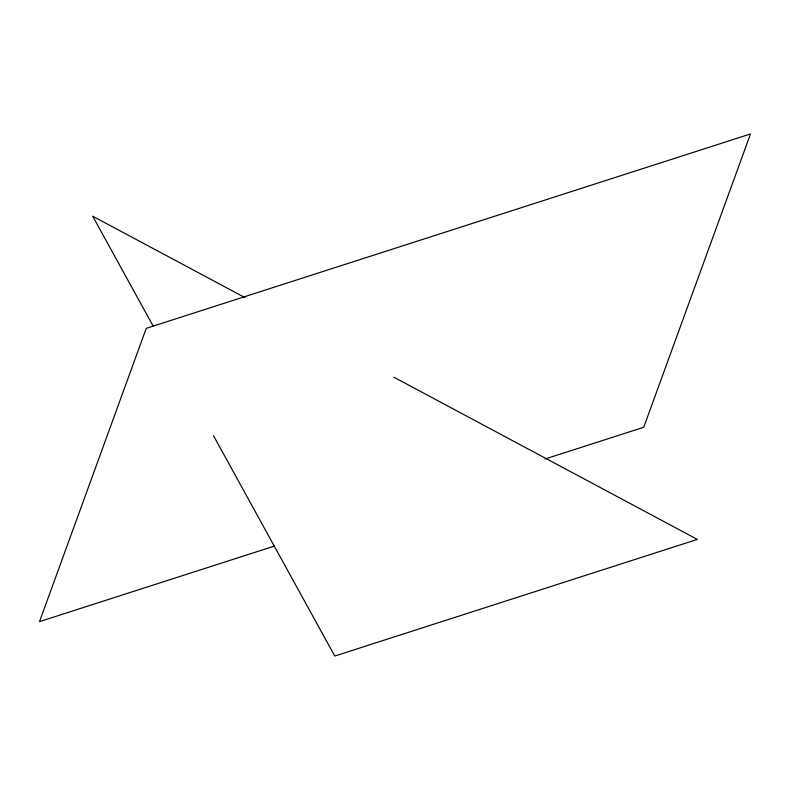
<?xml version="1.0" encoding="UTF-8"?>
<svg xmlns="http://www.w3.org/2000/svg" width="790" height="790" viewBox="0 0 790 790"><rect width="100%" height="100%" fill="white"/><g stroke="black" fill="none" stroke-linecap="round" stroke-linejoin="round"><path stroke-width="1.19" d="M274.16 546.157L39.5 621.651L146.259 328.344L750.5 133.954L643.741 427.262L545.189 458.97M244.93 297.583L92.677 216.193L153.349 326.428M393.914 377.225L697.323 539.412L334.772 656.046L213.428 435.576"/></g></svg>
